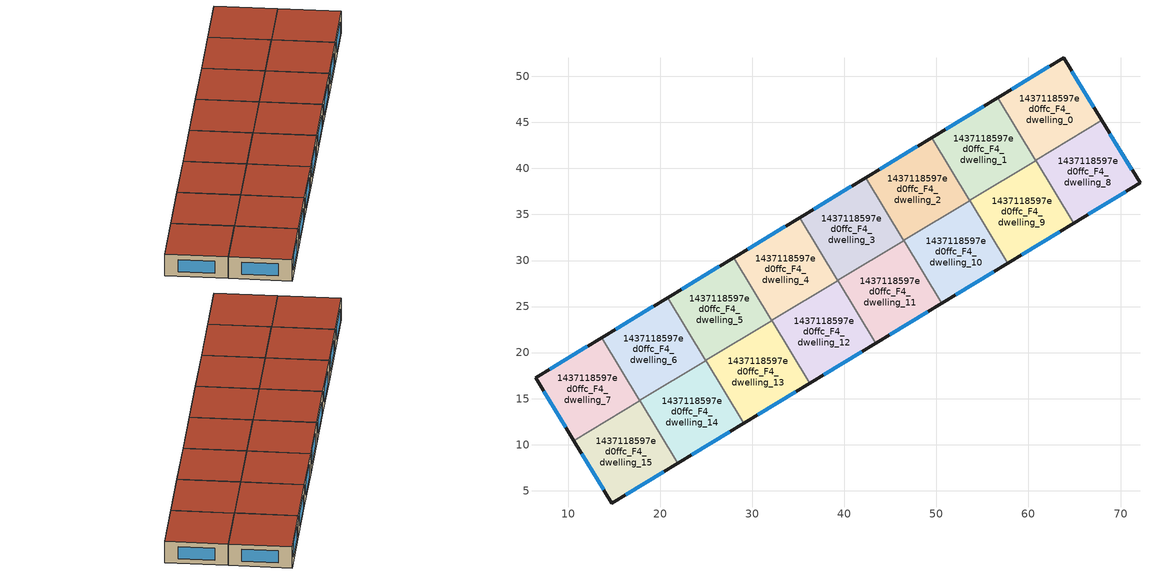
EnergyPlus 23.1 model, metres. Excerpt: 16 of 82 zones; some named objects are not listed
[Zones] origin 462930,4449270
1437118597ed0ffc_F4_dwelling_0
 floor to 1437118597ed0ffc_F3_dwelling_0 (EU_floor_Construction): 63.81,52 67.96,45.21 60.78,40.86 56.66,47.66 z12
 wall outside (EU_wall_Construction): 67.96,45.21 63.81,52 56.66,47.66 z12:15
 wall to 1437118597ed0ffc_F4_dwelling_1 (EU_wall_Construction): 56.66,47.66 60.78,40.86 z12:15
 wall to 1437118597ed0ffc_F4_dwelling_8 (EU_wall_Construction): 60.81,40.87 67.96,45.21 z12:15
 wall to 1437118597ed0ffc_F4_dwelling_9 (EU_wall_Construction): 60.78,40.86 60.81,40.87 z12:15
 window (EU_Window_Construction): 67.07,46.67 64.7,50.55 / 62.28,51.07 58.19,48.59 z12.64:14.36
 roof outside (EU_roof_Construction): 67.96,45.21 63.81,52 56.66,47.66 60.78,40.86 z15
1437118597ed0ffc_F4_dwelling_1
 floor to 1437118597ed0ffc_F3_dwelling_1 (EU_floor_Construction): 56.66,47.66 60.78,40.86 53.61,36.51 49.48,43.32 z12
 wall outside (EU_wall_Construction): 56.66,47.66 49.48,43.32 z12:15
 wall to 1437118597ed0ffc_F4_dwelling_2 (EU_wall_Construction): 49.48,43.32 53.61,36.51 z12:15
 wall to 1437118597ed0ffc_F4_dwelling_9 (EU_wall_Construction): 53.64,36.53 60.78,40.86 z12:15
 wall to 1437118597ed0ffc_F4_dwelling_10 (EU_wall_Construction): 53.61,36.51 53.64,36.53 z12:15
 window (EU_Window_Construction): 55.12,46.73 51.02,44.25 z12.64:14.36
 roof outside (EU_roof_Construction): 60.78,40.86 56.66,47.66 49.48,43.32 53.61,36.51 z15
1437118597ed0ffc_F4_dwelling_10
 floor to 1437118597ed0ffc_F3_dwelling_10 (EU_floor_Construction): 53.64,36.53 57.76,29.72 50.59,25.38 46.47,32.18 z12
 wall outside (EU_wall_Construction): 50.59,25.38 57.76,29.72 z12:15
 wall to 1437118597ed0ffc_F4_dwelling_9 (EU_wall_Construction): 57.76,29.72 53.64,36.53 z12:15
 wall to 1437118597ed0ffc_F4_dwelling_11 (EU_wall_Construction): 46.47,32.18 50.59,25.38 z12:15
 wall to 1437118597ed0ffc_F4_dwelling_2 (EU_wall_Construction): 53.61,36.51 46.47,32.18 z12:15
 window (EU_Window_Construction): 52.13,26.31 56.23,28.79 z12.64:14.36
 roof outside (EU_roof_Construction): 57.76,29.72 53.64,36.53 46.47,32.18 50.59,25.38 z15
1437118597ed0ffc_F4_dwelling_11
 floor to 1437118597ed0ffc_F3_dwelling_11 (EU_floor_Construction): 46.47,32.18 50.59,25.38 43.42,21.03 39.3,27.84 z12
 wall outside (EU_wall_Construction): 43.42,21.03 50.59,25.38 z12:15
 wall to 1437118597ed0ffc_F4_dwelling_12 (EU_wall_Construction): 39.3,27.84 43.42,21.03 z12:15
 wall to 1437118597ed0ffc_F4_dwelling_3 (EU_wall_Construction): 46.44,32.17 39.3,27.84 z12:15
 wall to 1437118597ed0ffc_F4_dwelling_2 (EU_wall_Construction): 46.47,32.18 46.44,32.17 z12:15
 window (EU_Window_Construction): 44.96,21.96 49.06,24.45 z12.64:14.36
 roof outside (EU_roof_Construction): 50.59,25.38 46.47,32.18 39.3,27.84 43.42,21.03 z15
1437118597ed0ffc_F4_dwelling_12
 floor to 1437118597ed0ffc_F3_dwelling_12 (EU_floor_Construction): 39.3,27.84 43.42,21.03 36.26,16.69 32.13,23.49 z12
 wall outside (EU_wall_Construction): 36.26,16.69 43.42,21.03 z12:15
 wall to 1437118597ed0ffc_F4_dwelling_13 (EU_wall_Construction): 32.13,23.49 36.26,16.69 z12:15
 wall to 1437118597ed0ffc_F4_dwelling_4 (EU_wall_Construction): 39.27,27.82 32.13,23.49 z12:15
 wall to 1437118597ed0ffc_F4_dwelling_3 (EU_wall_Construction): 39.3,27.84 39.27,27.82 z12:15
 window (EU_Window_Construction): 37.79,17.62 41.89,20.1 z12.64:14.36
 roof outside (EU_roof_Construction): 43.42,21.03 39.3,27.84 32.13,23.49 36.26,16.69 z15
1437118597ed0ffc_F4_dwelling_13
 floor to 1437118597ed0ffc_F3_dwelling_13 (EU_floor_Construction): 32.13,23.49 36.26,16.69 29.09,12.34 24.96,19.15 z12
 wall outside (EU_wall_Construction): 29.09,12.34 36.26,16.69 z12:15
 wall to 1437118597ed0ffc_F4_dwelling_14 (EU_wall_Construction): 24.96,19.15 29.09,12.34 z12:15
 wall to 1437118597ed0ffc_F4_dwelling_5 (EU_wall_Construction): 32.1,23.48 24.96,19.15 z12:15
 wall to 1437118597ed0ffc_F4_dwelling_4 (EU_wall_Construction): 32.13,23.49 32.1,23.48 z12:15
 window (EU_Window_Construction): 30.62,13.27 34.72,15.76 z12.64:14.36
 roof outside (EU_roof_Construction): 36.26,16.69 32.13,23.49 24.96,19.15 29.09,12.34 z15
1437118597ed0ffc_F4_dwelling_14
 floor to 1437118597ed0ffc_F3_dwelling_14 (EU_floor_Construction): 24.96,19.15 29.09,12.34 21.92,8 17.79,14.8 z12
 wall outside (EU_wall_Construction): 21.92,8 29.09,12.34 z12:15
 wall to 1437118597ed0ffc_F4_dwelling_15 (EU_wall_Construction): 17.79,14.8 21.92,8 z12:15
 wall to 1437118597ed0ffc_F4_dwelling_6 (EU_wall_Construction): 24.94,19.13 17.79,14.8 z12:15
 wall to 1437118597ed0ffc_F4_dwelling_5 (EU_wall_Construction): 24.96,19.15 24.94,19.13 z12:15
 window (EU_Window_Construction): 23.45,8.93 27.55,11.41 z12.64:14.36
 roof outside (EU_roof_Construction): 29.09,12.34 24.96,19.15 17.79,14.8 21.92,8 z15
1437118597ed0ffc_F4_dwelling_15
 floor to 1437118597ed0ffc_F3_dwelling_15 (EU_floor_Construction): 17.79,14.8 21.92,8 14.76,3.66 10.61,10.45 17.77,14.79 z12
 wall outside (EU_wall_Construction): 10.61,10.45 14.76,3.66 21.92,8 z12:15
 wall to 1437118597ed0ffc_F4_dwelling_7 (EU_wall_Construction): 17.77,14.79 10.61,10.45 z12:15
 wall to 1437118597ed0ffc_F4_dwelling_6 (EU_wall_Construction): 17.79,14.8 17.77,14.79 z12:15
 window (EU_Window_Construction): 16.29,4.59 20.38,7.07 / 11.5,9 13.87,5.11 z12.64:14.36
 roof outside (EU_roof_Construction): 21.92,8 17.79,14.8 17.77,14.79 10.61,10.45 14.76,3.66 z15
1437118597ed0ffc_F4_dwelling_2
 floor to 1437118597ed0ffc_F3_dwelling_2 (EU_floor_Construction): 49.48,43.32 53.61,36.51 46.44,32.17 42.32,38.97 z12
 wall outside (EU_wall_Construction): 49.48,43.32 42.32,38.97 z12:15
 wall to 1437118597ed0ffc_F4_dwelling_3 (EU_wall_Construction): 42.32,38.97 46.44,32.17 z12:15
 window (EU_Window_Construction): 47.95,42.39 43.85,39.9 z12.64:14.36
 roof outside (EU_roof_Construction): 53.61,36.51 49.48,43.32 42.32,38.97 46.44,32.17 z15
1437118597ed0ffc_F4_dwelling_3
 floor to 1437118597ed0ffc_F3_dwelling_3 (EU_floor_Construction): 42.32,38.97 46.44,32.17 39.27,27.82 35.15,34.63 z12
 wall outside (EU_wall_Construction): 42.32,38.97 35.15,34.63 z12:15
 wall to 1437118597ed0ffc_F4_dwelling_4 (EU_wall_Construction): 35.15,34.63 39.27,27.82 z12:15
 window (EU_Window_Construction): 40.78,38.04 36.68,35.56 z12.64:14.36
 roof outside (EU_roof_Construction): 46.44,32.17 42.32,38.97 35.15,34.63 39.27,27.82 z15
1437118597ed0ffc_F4_dwelling_4
 floor to 1437118597ed0ffc_F3_dwelling_4 (EU_floor_Construction): 35.15,34.63 39.27,27.82 32.1,23.48 27.98,30.29 z12
 wall outside (EU_wall_Construction): 35.15,34.63 27.98,30.29 z12:15
 wall to 1437118597ed0ffc_F4_dwelling_5 (EU_wall_Construction): 27.98,30.29 32.1,23.48 z12:15
 window (EU_Window_Construction): 33.61,33.7 29.51,31.22 z12.64:14.36
 roof outside (EU_roof_Construction): 39.27,27.82 35.15,34.63 27.98,30.29 32.1,23.48 z15
1437118597ed0ffc_F4_dwelling_5
 floor to 1437118597ed0ffc_F3_dwelling_5 (EU_floor_Construction): 27.98,30.29 32.1,23.48 24.94,19.13 20.81,25.94 z12
 wall outside (EU_wall_Construction): 27.98,30.29 20.81,25.94 z12:15
 wall to 1437118597ed0ffc_F4_dwelling_6 (EU_wall_Construction): 20.81,25.94 24.94,19.13 z12:15
 window (EU_Window_Construction): 26.44,29.36 22.35,26.87 z12.64:14.36
 roof outside (EU_roof_Construction): 32.1,23.48 27.98,30.29 20.81,25.94 24.94,19.13 z15
1437118597ed0ffc_F4_dwelling_6
 floor to 1437118597ed0ffc_F3_dwelling_6 (EU_floor_Construction): 20.81,25.94 24.94,19.13 17.77,14.79 13.64,21.6 z12
 wall outside (EU_wall_Construction): 20.81,25.94 13.64,21.6 z12:15
 wall to 1437118597ed0ffc_F4_dwelling_7 (EU_wall_Construction): 13.64,21.6 17.77,14.79 z12:15
 window (EU_Window_Construction): 19.28,25.01 15.18,22.53 z12.64:14.36
 roof outside (EU_roof_Construction): 24.94,19.13 20.81,25.94 13.64,21.6 17.77,14.79 z15
1437118597ed0ffc_F4_dwelling_7
 floor to 1437118597ed0ffc_F3_dwelling_7 (EU_floor_Construction): 13.64,21.6 17.77,14.79 10.61,10.45 6.47,17.25 z12
 wall outside (EU_wall_Construction): 13.64,21.6 6.47,17.25 10.61,10.45 z12:15
 window (EU_Window_Construction): 7.36,15.79 9.73,11.91 / 12.11,20.67 8,18.18 z12.64:14.36
 roof outside (EU_roof_Construction): 17.77,14.79 13.64,21.6 6.47,17.25 10.61,10.45 z15
1437118597ed0ffc_F4_dwelling_8
 floor to 1437118597ed0ffc_F3_dwelling_8 (EU_floor_Construction): 67.96,45.21 72.11,38.42 64.93,34.07 60.81,40.87 z12
 wall outside (EU_wall_Construction): 64.93,34.07 72.11,38.42 67.96,45.21 z12:15
 wall to 1437118597ed0ffc_F4_dwelling_9 (EU_wall_Construction): 60.81,40.87 64.93,34.07 z12:15
 window (EU_Window_Construction): 71.22,39.87 68.85,43.76 / 66.47,35 70.58,37.49 z12.64:14.36
 roof outside (EU_roof_Construction): 72.11,38.42 67.96,45.21 60.81,40.87 64.93,34.07 z15
1437118597ed0ffc_F4_dwelling_9
 floor to 1437118597ed0ffc_F3_dwelling_9 (EU_floor_Construction): 60.81,40.87 64.93,34.07 57.76,29.72 53.64,36.53 z12
 wall outside (EU_wall_Construction): 57.76,29.72 64.93,34.07 z12:15
 window (EU_Window_Construction): 59.3,30.65 63.4,33.14 z12.64:14.36
 roof outside (EU_roof_Construction): 64.93,34.07 60.81,40.87 53.64,36.53 57.76,29.72 z15
[Building]
EU S2 Campaign: North Axis=0; Terrain=City; Solar Distribution=FullExterior
[Site:Location]
Yerevan-Zvartnots.Intl.AP: Latitude=40.15; Longitude=44.383; Time Zone=4; Elevation=854
[SizingPeriod:WeatherFileDays]
AnnualSizingPeriod: Begin Month=1; Begin Day of Month=1; End Month=12; End Day of Month=31; Day of Week for Start Day=Monday; Use Weather File Daylight Saving Period=No; Use Weather File Rain and Snow Indicators=No
[MATERIAL]
EU_InternalMass_Material: Roughness=MediumRough; Thickness=0.1; Conductivity=1; Density=1800; Specific Heat=900; Thermal Absorptance=0.9; Solar Absorptance=0.7; Visible Absorptance=0.7
[MATERIAL:NOMASS] Roughness=MediumRough; Thermal Absorptance=0.9; Solar Absorptance=0.7; Visible Absorptance=0.7
Name | Thermal Resistance
EU_wall_NoMass | 1.05043
EU_roof_NoMass | 1.45357
EU_floor_NoMass | 0.478065
[WINDOWMATERIAL:SIMPLEGLAZINGSYSTEM]
EU_Window_SimpleGlazing: UFactor=2.5566; Solar Heat Gain Coefficient=0.75; Visible Transmittance=0.75
[CONSTRUCTION]
EU_wall_Construction: EU_wall_NoMass
EU_roof_Construction: EU_roof_NoMass
EU_floor_Construction: EU_floor_NoMass
EU_Window_Construction: EU_Window_SimpleGlazing
EU_InternalMass_Construction: EU_InternalMass_Material
[ZONE] Type=1; Multiplier=1; Ceiling Height=autocalculate; Floor Area=autocalculate; Part of Total Floor Area=Yes
Name | Volume
1437118597ed0ffc_F4_dwelling_0; 1437118597ed0ffc_F4_dwelling_13 | 200.167
1437118597ed0ffc_F4_dwelling_1; 1437118597ed0ffc_F4_dwelling_2 | 200.18
1437118597ed0ffc_F4_dwelling_10 | 200.172
1437118597ed0ffc_F4_dwelling_11; 1437118597ed0ffc_F4_dwelling_12; 1437118597ed0ffc_F4_dwelling_14 | 200.168
1437118597ed0ffc_F4_dwelling_15 | 200.178
1437118597ed0ffc_F4_dwelling_3 | 200.186
1437118597ed0ffc_F4_dwelling_4 | 200.174
1437118597ed0ffc_F4_dwelling_5 | 200.191
1437118597ed0ffc_F4_dwelling_6 | 200.175
1437118597ed0ffc_F4_dwelling_7 | 200.169
1437118597ed0ffc_F4_dwelling_8 | 200.187
1437118597ed0ffc_F4_dwelling_9 | 200.189
[INTERNALMASS] Construction=EU_InternalMass_Construction
Name | Zone or ZoneList | Surface Area
1437118597ed0ffc_F4_dwelling_0_EU_InternalMass | 1437118597ed0ffc_F4_dwelling_0 | 66.7225
1437118597ed0ffc_F4_dwelling_1_EU_InternalMass | 1437118597ed0ffc_F4_dwelling_1 | 66.7266
1437118597ed0ffc_F4_dwelling_2_EU_InternalMass | 1437118597ed0ffc_F4_dwelling_2 | 66.7269
1437118597ed0ffc_F4_dwelling_3_EU_InternalMass | 1437118597ed0ffc_F4_dwelling_3 | 66.7284
1437118597ed0ffc_F4_dwelling_4_EU_InternalMass | 1437118597ed0ffc_F4_dwelling_4 | 66.7246
1437118597ed0ffc_F4_dwelling_5_EU_InternalMass | 1437118597ed0ffc_F4_dwelling_5 | 66.7303
1437118597ed0ffc_F4_dwelling_6_EU_InternalMass | 1437118597ed0ffc_F4_dwelling_6 | 66.7249
1437118597ed0ffc_F4_dwelling_7_EU_InternalMass | 1437118597ed0ffc_F4_dwelling_7 | 66.7229
1437118597ed0ffc_F4_dwelling_8_EU_InternalMass | 1437118597ed0ffc_F4_dwelling_8 | 66.7288
1437118597ed0ffc_F4_dwelling_9_EU_InternalMass | 1437118597ed0ffc_F4_dwelling_9 | 66.7297
1437118597ed0ffc_F4_dwelling_10_EU_InternalMass | 1437118597ed0ffc_F4_dwelling_10 | 66.724
1437118597ed0ffc_F4_dwelling_11_EU_InternalMass | 1437118597ed0ffc_F4_dwelling_11 | 66.7225
1437118597ed0ffc_F4_dwelling_12_EU_InternalMass | 1437118597ed0ffc_F4_dwelling_12 | 66.7225
1437118597ed0ffc_F4_dwelling_13_EU_InternalMass | 1437118597ed0ffc_F4_dwelling_13 | 66.7225
1437118597ed0ffc_F4_dwelling_14_EU_InternalMass | 1437118597ed0ffc_F4_dwelling_14 | 66.7225
1437118597ed0ffc_F4_dwelling_15_EU_InternalMass | 1437118597ed0ffc_F4_dwelling_15 | 66.7297
[OTHEREQUIPMENT] Fuel Type=Electricity; Design Level Calculation Method=Watts/Area; Power per Zone Floor Area=1; Fraction Latent=0; Fraction Radiant=0; Fraction Lost=0; Carbon Dioxide Generation Rate=0; EndUse Subcategory=EU_Step8_InternalGains
Name | Zone or ZoneList or Space or SpaceList | Schedule
EU_Step8_InternalGain_1437118597ed0ffc_F4_dwelling_0_f000 | 1437118597ed0ffc_F4_dwelling_0 | EU_Step8_GainSchedule_1437118597ed0ffc_F4_dwelling_0_f000
EU_Step8_InternalGain_1437118597ed0ffc_F4_dwelling_1_f000 | 1437118597ed0ffc_F4_dwelling_1 | EU_Step8_GainSchedule_1437118597ed0ffc_F4_dwelling_1_f000
EU_Step8_InternalGain_1437118597ed0ffc_F4_dwelling_2_f000 | 1437118597ed0ffc_F4_dwelling_2 | EU_Step8_GainSchedule_1437118597ed0ffc_F4_dwelling_2_f000
EU_Step8_InternalGain_1437118597ed0ffc_F4_dwelling_3_f000 | 1437118597ed0ffc_F4_dwelling_3 | EU_Step8_GainSchedule_1437118597ed0ffc_F4_dwelling_3_f000
EU_Step8_InternalGain_1437118597ed0ffc_F4_dwelling_4_f000 | 1437118597ed0ffc_F4_dwelling_4 | EU_Step8_GainSchedule_1437118597ed0ffc_F4_dwelling_4_f000
EU_Step8_InternalGain_1437118597ed0ffc_F4_dwelling_5_f000 | 1437118597ed0ffc_F4_dwelling_5 | EU_Step8_GainSchedule_1437118597ed0ffc_F4_dwelling_5_f000
EU_Step8_InternalGain_1437118597ed0ffc_F4_dwelling_6_f000 | 1437118597ed0ffc_F4_dwelling_6 | EU_Step8_GainSchedule_1437118597ed0ffc_F4_dwelling_6_f000
EU_Step8_InternalGain_1437118597ed0ffc_F4_dwelling_7_f000 | 1437118597ed0ffc_F4_dwelling_7 | EU_Step8_GainSchedule_1437118597ed0ffc_F4_dwelling_7_f000
EU_Step8_InternalGain_1437118597ed0ffc_F4_dwelling_8_f000 | 1437118597ed0ffc_F4_dwelling_8 | EU_Step8_GainSchedule_1437118597ed0ffc_F4_dwelling_8_f000
EU_Step8_InternalGain_1437118597ed0ffc_F4_dwelling_9_f000 | 1437118597ed0ffc_F4_dwelling_9 | EU_Step8_GainSchedule_1437118597ed0ffc_F4_dwelling_9_f000
EU_Step8_InternalGain_1437118597ed0ffc_F4_dwelling_10_f000 | 1437118597ed0ffc_F4_dwelling_10 | EU_Step8_GainSchedule_1437118597ed0ffc_F4_dwelling_10_f000
EU_Step8_InternalGain_1437118597ed0ffc_F4_dwelling_11_f000 | 1437118597ed0ffc_F4_dwelling_11 | EU_Step8_GainSchedule_1437118597ed0ffc_F4_dwelling_11_f000
EU_Step8_InternalGain_1437118597ed0ffc_F4_dwelling_12_f000 | 1437118597ed0ffc_F4_dwelling_12 | EU_Step8_GainSchedule_1437118597ed0ffc_F4_dwelling_12_f000
EU_Step8_InternalGain_1437118597ed0ffc_F4_dwelling_13_f000 | 1437118597ed0ffc_F4_dwelling_13 | EU_Step8_GainSchedule_1437118597ed0ffc_F4_dwelling_13_f000
EU_Step8_InternalGain_1437118597ed0ffc_F4_dwelling_14_f000 | 1437118597ed0ffc_F4_dwelling_14 | EU_Step8_GainSchedule_1437118597ed0ffc_F4_dwelling_14_f000
EU_Step8_InternalGain_1437118597ed0ffc_F4_dwelling_15_f000 | 1437118597ed0ffc_F4_dwelling_15 | EU_Step8_GainSchedule_1437118597ed0ffc_F4_dwelling_15_f000
[ZONEVENTILATION:DESIGNFLOWRATE] Schedule=EU_AlwaysOn; Design Flow Rate Calculation Method=AirChanges/Hour; Air Changes per Hour=0.557805; Ventilation Type=Natural; Fan Pressure Rise=0; Fan Total Efficiency=1; Constant Term Coefficient=1; Temperature Term Coefficient=0; Velocity Term Coefficient=0; Velocity Squared Term Coefficient=0; Minimum Indoor Temperature=-100; Maximum Indoor Temperature=100; Delta Temperature=-100; Minimum Outdoor Temperature=-100; Maximum Outdoor Temperature=100; Maximum Wind Speed=40
Name | Zone or ZoneList or Space or SpaceList
EU_ConstantAir_1437118597ed0ffc_F4_dwelling_0 | 1437118597ed0ffc_F4_dwelling_0
EU_ConstantAir_1437118597ed0ffc_F4_dwelling_1 | 1437118597ed0ffc_F4_dwelling_1
EU_ConstantAir_1437118597ed0ffc_F4_dwelling_2 | 1437118597ed0ffc_F4_dwelling_2
EU_ConstantAir_1437118597ed0ffc_F4_dwelling_3 | 1437118597ed0ffc_F4_dwelling_3
EU_ConstantAir_1437118597ed0ffc_F4_dwelling_4 | 1437118597ed0ffc_F4_dwelling_4
EU_ConstantAir_1437118597ed0ffc_F4_dwelling_5 | 1437118597ed0ffc_F4_dwelling_5
EU_ConstantAir_1437118597ed0ffc_F4_dwelling_6 | 1437118597ed0ffc_F4_dwelling_6
EU_ConstantAir_1437118597ed0ffc_F4_dwelling_7 | 1437118597ed0ffc_F4_dwelling_7
EU_ConstantAir_1437118597ed0ffc_F4_dwelling_8 | 1437118597ed0ffc_F4_dwelling_8
EU_ConstantAir_1437118597ed0ffc_F4_dwelling_9 | 1437118597ed0ffc_F4_dwelling_9
EU_ConstantAir_1437118597ed0ffc_F4_dwelling_10 | 1437118597ed0ffc_F4_dwelling_10
EU_ConstantAir_1437118597ed0ffc_F4_dwelling_11 | 1437118597ed0ffc_F4_dwelling_11
EU_ConstantAir_1437118597ed0ffc_F4_dwelling_12 | 1437118597ed0ffc_F4_dwelling_12
EU_ConstantAir_1437118597ed0ffc_F4_dwelling_13 | 1437118597ed0ffc_F4_dwelling_13
EU_ConstantAir_1437118597ed0ffc_F4_dwelling_14 | 1437118597ed0ffc_F4_dwelling_14
EU_ConstantAir_1437118597ed0ffc_F4_dwelling_15 | 1437118597ed0ffc_F4_dwelling_15
[HVACTEMPLATE:ZONE:IDEALLOADSAIRSYSTEM] System Availability Schedule=EU_AlwaysOn; Maximum Heating Supply Air Temperature=50; Minimum Cooling Supply Air Temperature=13; Maximum Heating Supply Air Humidity Ratio=0.0156; Minimum Cooling Supply Air Humidity Ratio=0.0077; Heating Limit=NoLimit; Cooling Limit=NoLimit; Heating Availability Schedule=EU_AlwaysOn; Cooling Availability Schedule=EU_CoolingOff; Dehumidification Control Type=ConstantSensibleHeatRatio; Cooling Sensible Heat Ratio=0.7; Dehumidification Setpoint=60; Humidification Control Type=None; Humidification Setpoint=30; Outdoor Air Method=None; Outdoor Air Flow Rate per Person=0.00944; Outdoor Air Flow Rate per Zone Floor Area=0; Outdoor Air Flow Rate per Zone=0; Demand Controlled Ventilation Type=None; Outdoor Air Economizer Type=NoEconomizer; Heat Recovery Type=None; Sensible Heat Recovery Effectiveness=0.7; Latent Heat Recovery Effectiveness=0.65
Name | Template Thermostat
1437118597ed0ffc_F4_dwelling_0 | EU_HeatOnly_1437118597ed0ffc_F4_dwelling_0
1437118597ed0ffc_F4_dwelling_1 | EU_HeatOnly_1437118597ed0ffc_F4_dwelling_1
1437118597ed0ffc_F4_dwelling_2 | EU_HeatOnly_1437118597ed0ffc_F4_dwelling_2
1437118597ed0ffc_F4_dwelling_3 | EU_HeatOnly_1437118597ed0ffc_F4_dwelling_3
1437118597ed0ffc_F4_dwelling_4 | EU_HeatOnly_1437118597ed0ffc_F4_dwelling_4
1437118597ed0ffc_F4_dwelling_5 | EU_HeatOnly_1437118597ed0ffc_F4_dwelling_5
1437118597ed0ffc_F4_dwelling_6 | EU_HeatOnly_1437118597ed0ffc_F4_dwelling_6
1437118597ed0ffc_F4_dwelling_7 | EU_HeatOnly_1437118597ed0ffc_F4_dwelling_7
1437118597ed0ffc_F4_dwelling_8 | EU_HeatOnly_1437118597ed0ffc_F4_dwelling_8
1437118597ed0ffc_F4_dwelling_9 | EU_HeatOnly_1437118597ed0ffc_F4_dwelling_9
1437118597ed0ffc_F4_dwelling_10 | EU_HeatOnly_1437118597ed0ffc_F4_dwelling_10
1437118597ed0ffc_F4_dwelling_11 | EU_HeatOnly_1437118597ed0ffc_F4_dwelling_11
1437118597ed0ffc_F4_dwelling_12 | EU_HeatOnly_1437118597ed0ffc_F4_dwelling_12
1437118597ed0ffc_F4_dwelling_13 | EU_HeatOnly_1437118597ed0ffc_F4_dwelling_13
1437118597ed0ffc_F4_dwelling_14 | EU_HeatOnly_1437118597ed0ffc_F4_dwelling_14
1437118597ed0ffc_F4_dwelling_15 | EU_HeatOnly_1437118597ed0ffc_F4_dwelling_15
[SIZING:ZONE] Zone Cooling Design Supply Air Temperature Input Method=SupplyAirTemperature; Zone Cooling Design Supply Air Temperature=13; Zone Heating Design Supply Air Temperature Input Method=SupplyAirTemperature; Zone Heating Design Supply Air Temperature=50; Zone Cooling Design Supply Air Humidity Ratio=0.008; Zone Heating Design Supply Air Humidity Ratio=0.008; Cooling Design Air Flow Method=DesignDay; Cooling Design Air Flow Rate=0; Cooling Minimum Air Flow per Zone Floor Area=0.000762; Cooling Minimum Air Flow=0; Cooling Minimum Air Flow Fraction=0.2; Heating Design Air Flow Method=DesignDay; Heating Design Air Flow Rate=0; Heating Maximum Air Flow per Zone Floor Area=0.002032; Heating Maximum Air Flow=0.141576; Heating Maximum Air Flow Fraction=0.3; Account for Dedicated Outdoor Air System=No; Dedicated Outdoor Air System Control Strategy=NeutralSupplyAir; Dedicated Outdoor Air Low Setpoint Temperature for Design=autosize; Dedicated Outdoor Air High Setpoint Temperature for Design=autosize; Zone Load Sizing Method=Sensible Load Only No Latent Load; Zone Latent Cooling Design Supply Air Humidity Ratio Input Method=HumidityRatioDifference; Zone Cooling Design Supply Air Humidity Ratio Difference=0.005; Zone Latent Heating Design Supply Air Humidity Ratio Input Method=HumidityRatioDifference; Zone Humidification Design Supply Air Humidity Ratio Difference=0.005
1437118597ed0ffc_F4_dwelling_0; 1437118597ed0ffc_F4_dwelling_1; 1437118597ed0ffc_F4_dwelling_2; 1437118597ed0ffc_F4_dwelling_3; 1437118597ed0ffc_F4_dwelling_4; 1437118597ed0ffc_F4_dwelling_5; 1437118597ed0ffc_F4_dwelling_6; 1437118597ed0ffc_F4_dwelling_7; 1437118597ed0ffc_F4_dwelling_8; 1437118597ed0ffc_F4_dwelling_9; 1437118597ed0ffc_F4_dwelling_10; 1437118597ed0ffc_F4_dwelling_11; 1437118597ed0ffc_F4_dwelling_12; 1437118597ed0ffc_F4_dwelling_13; 1437118597ed0ffc_F4_dwelling_14; 1437118597ed0ffc_F4_dwelling_15
[SCHEDULE:CONSTANT]
Name | Hourly Value
EU_AlwaysOn | 1
EU_CoolingOff | 0
[SCHEDULE:FILE] Column Number=1; Rows to Skip at Top=0; Number of Hours of Data=8760; Column Separator=Comma; Interpolate to Timestep=No; Minutes per Item=60; Adjust Schedule for Daylight Savings=Yes
Name | File
EU_Step8_GainSchedule_1437118597ed0ffc_F4_dwelling_0_f000 | ../../schedules/1437118597ed0ffc/1437118597ed0ffc_F4_dwelling_0_f000_gain.csv
EU_Step8_GainSchedule_1437118597ed0ffc_F4_dwelling_1_f000 | ../../schedules/1437118597ed0ffc/1437118597ed0ffc_F4_dwelling_1_f000_gain.csv
EU_Step8_GainSchedule_1437118597ed0ffc_F4_dwelling_2_f000 | ../../schedules/1437118597ed0ffc/1437118597ed0ffc_F4_dwelling_2_f000_gain.csv
EU_Step8_GainSchedule_1437118597ed0ffc_F4_dwelling_3_f000 | ../../schedules/1437118597ed0ffc/1437118597ed0ffc_F4_dwelling_3_f000_gain.csv
EU_Step8_GainSchedule_1437118597ed0ffc_F4_dwelling_4_f000 | ../../schedules/1437118597ed0ffc/1437118597ed0ffc_F4_dwelling_4_f000_gain.csv
EU_Step8_GainSchedule_1437118597ed0ffc_F4_dwelling_5_f000 | ../../schedules/1437118597ed0ffc/1437118597ed0ffc_F4_dwelling_5_f000_gain.csv
EU_Step8_GainSchedule_1437118597ed0ffc_F4_dwelling_6_f000 | ../../schedules/1437118597ed0ffc/1437118597ed0ffc_F4_dwelling_6_f000_gain.csv
EU_Step8_GainSchedule_1437118597ed0ffc_F4_dwelling_7_f000 | ../../schedules/1437118597ed0ffc/1437118597ed0ffc_F4_dwelling_7_f000_gain.csv
EU_Step8_GainSchedule_1437118597ed0ffc_F4_dwelling_8_f000 | ../../schedules/1437118597ed0ffc/1437118597ed0ffc_F4_dwelling_8_f000_gain.csv
EU_Step8_GainSchedule_1437118597ed0ffc_F4_dwelling_9_f000 | ../../schedules/1437118597ed0ffc/1437118597ed0ffc_F4_dwelling_9_f000_gain.csv
EU_Step8_GainSchedule_1437118597ed0ffc_F4_dwelling_10_f000 | ../../schedules/1437118597ed0ffc/1437118597ed0ffc_F4_dwelling_10_f000_gain.csv
EU_Step8_GainSchedule_1437118597ed0ffc_F4_dwelling_11_f000 | ../../schedules/1437118597ed0ffc/1437118597ed0ffc_F4_dwelling_11_f000_gain.csv
EU_Step8_GainSchedule_1437118597ed0ffc_F4_dwelling_12_f000 | ../../schedules/1437118597ed0ffc/1437118597ed0ffc_F4_dwelling_12_f000_gain.csv
EU_Step8_GainSchedule_1437118597ed0ffc_F4_dwelling_13_f000 | ../../schedules/1437118597ed0ffc/1437118597ed0ffc_F4_dwelling_13_f000_gain.csv
EU_Step8_GainSchedule_1437118597ed0ffc_F4_dwelling_14_f000 | ../../schedules/1437118597ed0ffc/1437118597ed0ffc_F4_dwelling_14_f000_gain.csv
EU_Step8_GainSchedule_1437118597ed0ffc_F4_dwelling_15_f000 | ../../schedules/1437118597ed0ffc/1437118597ed0ffc_F4_dwelling_15_f000_gain.csv
